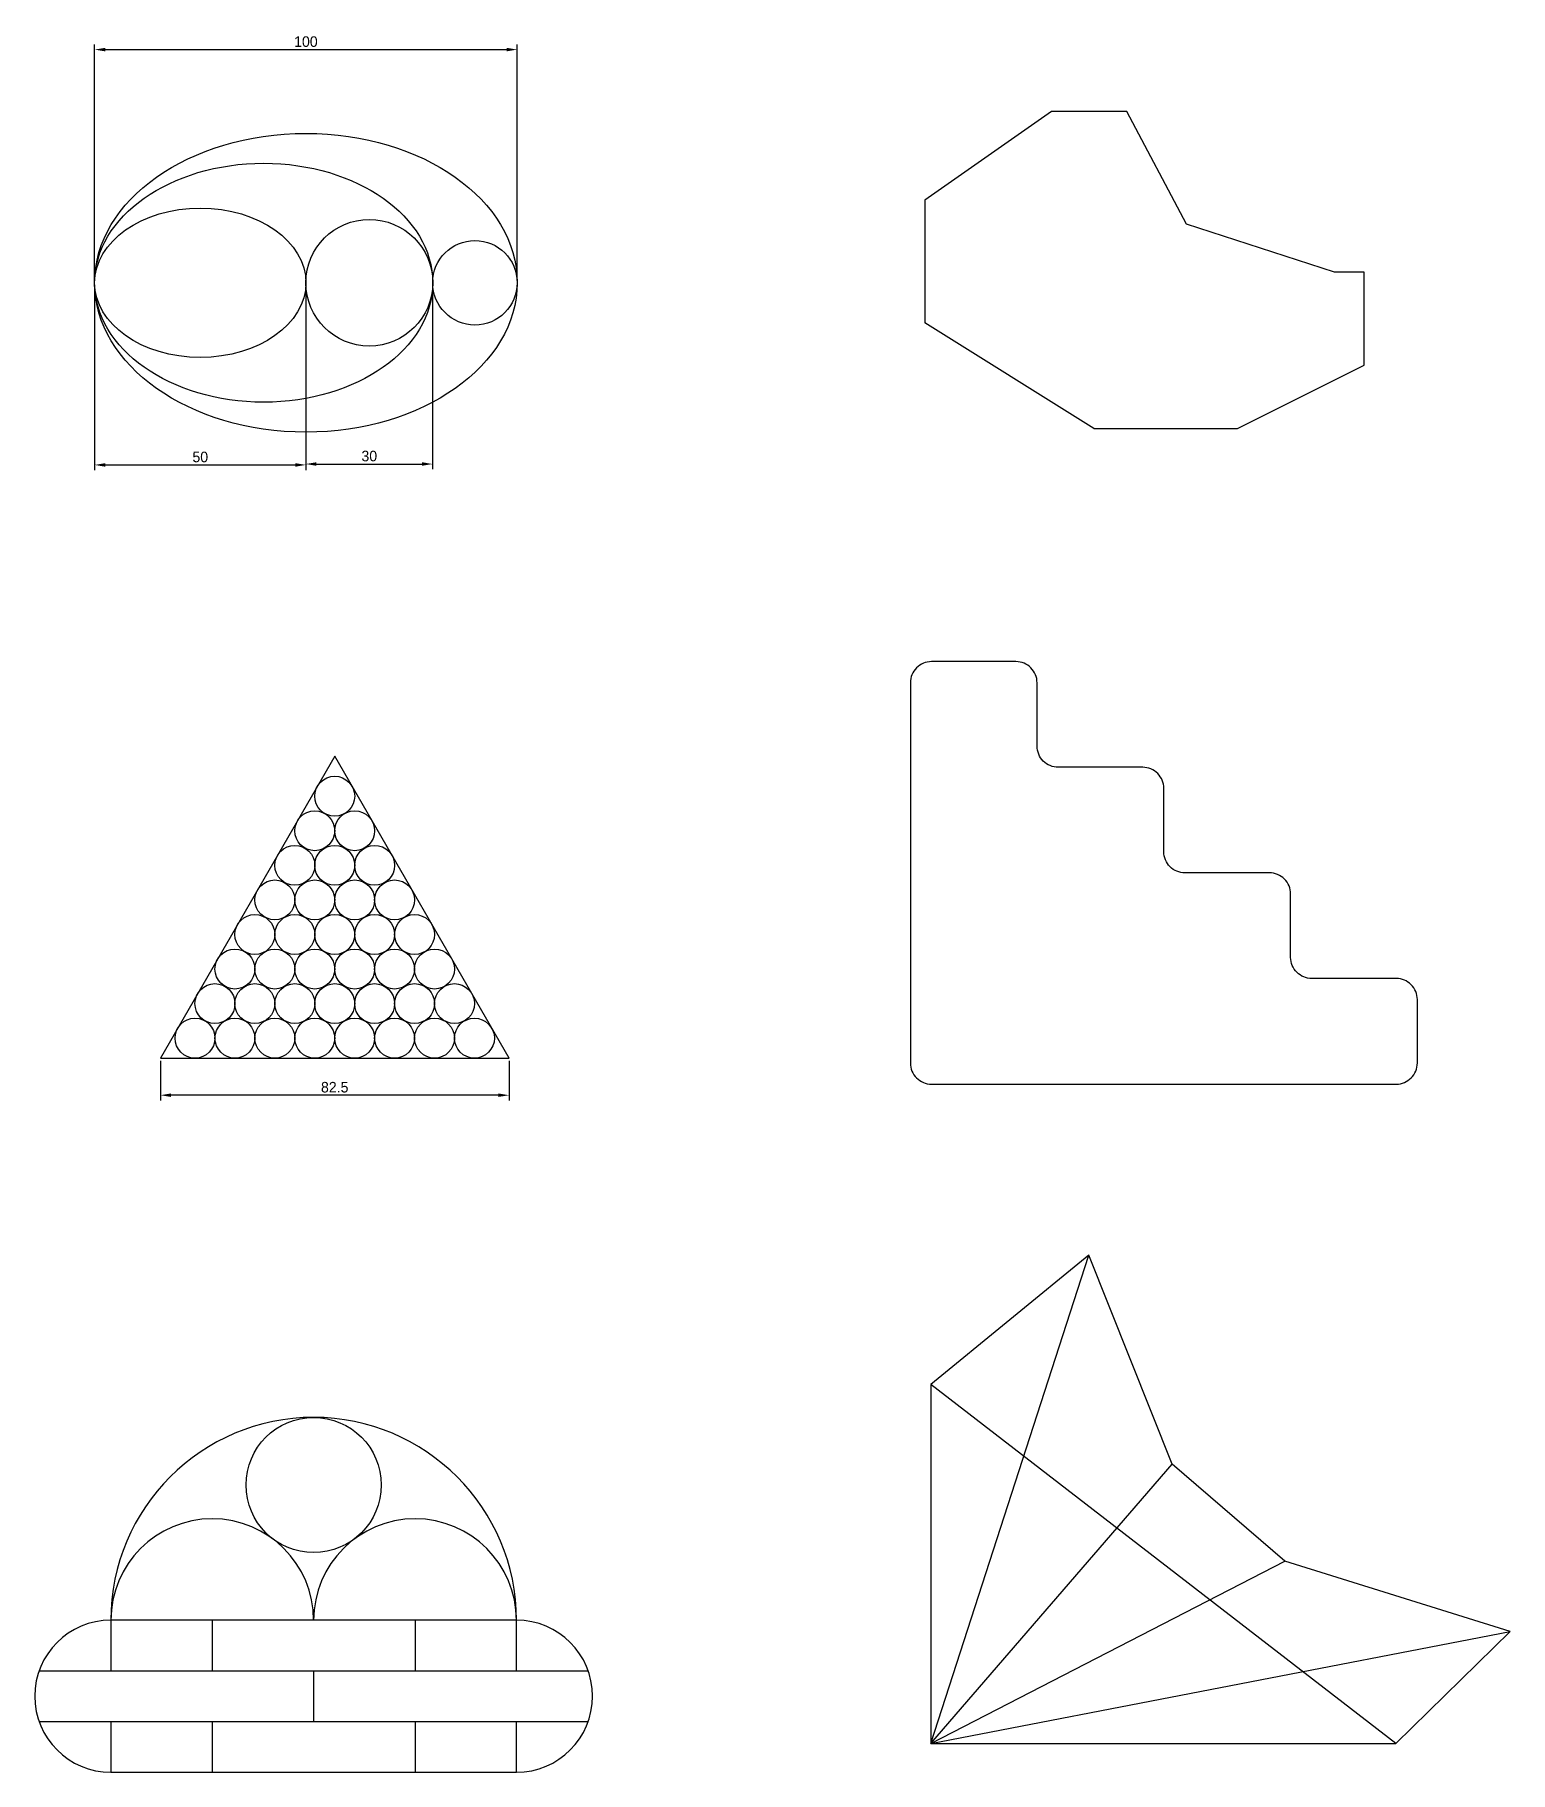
# Model space of a CAD drawing. Header units: millimetres. Extents: x 24 to 373, y 419 to 830.
import ezdxf

# ---------------------------------------------------------------- set-up
doc = ezdxf.new("R2010")
doc.units = ezdxf.units.MM
doc.header["$PDMODE"] = 3
doc.dimstyles.new('ISO-25', dxfattribs={"dimtxt": 2.5, "dimasz": 2.5, "dimexe": 1.25, "dimexo": 0.625, "dimtad": 1, "dimtoh": 1, "dimdsep": 46, "dimtxsty": 'Standard', "dimcen": 2.5, "dimadec": 0, "dimazin": 0, "dimtfac": 1, "dimtofl": 0, "dimtmove": 0, "dimatfit": 3, "dimfxl": 1, "dimarcsym": 0})

# ---------------------------------------------------------------- blocks, each defined once
blk = doc.blocks.new('*D1')
at = {"color": 0, "lineweight": -2, "transparency": 16777216}
for p, q in [((38.08, 771.79), (38.08, 827.6)), ((138.08, 771.79), (138.08, 827.6)), ((40.58, 826.35), (135.58, 826.35))]:
    blk.add_line(p, q, dxfattribs=at)
at = {"color": 0, "transparency": 16777216}
for points in [[(40.58, 826.77), (40.58, 825.94), (38.08, 826.35)], [(135.58, 826.77), (135.58, 825.94), (138.08, 826.35)]]:
    blk.add_solid(points, dxfattribs=at)
at = {"layer": 'Defpoints', "color": 0, "transparency": 16777216}
for p in [(138.08, 826.35), (38.08, 771.16), (138.08, 771.16)]:
    blk.add_point(p, dxfattribs=at)
at = {"color": 0, "transparency": 16777216, "insert": (88.08, 828.23), "char_height": 2.5, "attachment_point": 5}
blk.add_mtext('100', dxfattribs=at)
blk = doc.blocks.new('*D2')
at = {"color": 0, "lineweight": -2, "transparency": 16777216}
for p, q in [((38.08, 770.54), (38.08, 726.79)), ((88.08, 770.54), (88.08, 726.79)), ((40.58, 728.04), (85.58, 728.04))]:
    blk.add_line(p, q, dxfattribs=at)
at = {"color": 0, "transparency": 16777216}
for points in [[(40.58, 728.45), (40.58, 727.62), (38.08, 728.04)], [(85.58, 728.45), (85.58, 727.62), (88.08, 728.04)]]:
    blk.add_solid(points, dxfattribs=at)
at = {"layer": 'Defpoints', "color": 0, "transparency": 16777216}
for p in [(38.08, 771.16), (88.08, 771.16), (88.08, 728.04)]:
    blk.add_point(p, dxfattribs=at)
at = {"color": 0, "transparency": 16777216, "insert": (63.08, 729.91), "char_height": 2.5, "attachment_point": 5}
blk.add_mtext('50', dxfattribs=at)
blk = doc.blocks.new('*D3')
at = {"color": 0, "lineweight": -2, "transparency": 16777216}
for p, q in [((88.08, 770.54), (88.08, 727)), ((118.08, 770.54), (118.08, 727)), ((90.58, 728.25), (115.58, 728.25))]:
    blk.add_line(p, q, dxfattribs=at)
at = {"color": 0, "transparency": 16777216}
for points in [[(90.58, 728.67), (90.58, 727.84), (88.08, 728.25)], [(115.58, 728.67), (115.58, 727.84), (118.08, 728.25)]]:
    blk.add_solid(points, dxfattribs=at)
at = {"layer": 'Defpoints', "color": 0, "transparency": 16777216}
for p in [(88.08, 771.16), (118.08, 771.16), (118.08, 728.25)]:
    blk.add_point(p, dxfattribs=at)
at = {"color": 0, "transparency": 16777216, "insert": (103.08, 730.13), "char_height": 2.5, "attachment_point": 5}
blk.add_mtext('30', dxfattribs=at)
blk = doc.blocks.new('*D7')
at = {"color": 0, "lineweight": -2, "transparency": 16777216}
for p, q in [((53.65, 586.99), (53.65, 577.59)), ((136.15, 586.99), (136.15, 577.59)), ((133.65, 578.84), (56.15, 578.84))]:
    blk.add_line(p, q, dxfattribs=at)
at = {"color": 0, "transparency": 16777216}
for points in [[(56.15, 579.26), (56.15, 578.43), (53.65, 578.84)], [(133.65, 579.26), (133.65, 578.43), (136.15, 578.84)]]:
    blk.add_solid(points, dxfattribs=at)
at = {"layer": 'Defpoints', "color": 0, "transparency": 16777216}
for p in [(53.65, 587.62), (136.15, 587.62), (53.65, 578.84)]:
    blk.add_point(p, dxfattribs=at)
at = {"color": 0, "transparency": 16777216, "insert": (94.9, 580.72), "char_height": 2.5, "attachment_point": 5}
blk.add_mtext('82.5', dxfattribs=at)

msp = doc.modelspace()

# ---------------------------------------------------------------- linework, layer by layer
for p, q in [((264.517, 811.68), (234.517, 790.674)), ((282.359, 811.68), (264.517, 811.68)), ((296.517, 785.053), (282.359, 811.68)), ((234.517, 790.674), (234.517, 761.68)), ((296.517, 785.053), (296.517, 785.053)), ((331.517, 773.68), (296.517, 785.053)), ((338.517, 773.68), (331.517, 773.68)), ((338.517, 751.68), (338.517, 773.68)), ((274.517, 736.68), (234.517, 761.68)), ((308.517, 736.68), (338.517, 751.68)), ((274.517, 736.68), (308.517, 736.68)), ((236.005, 425.394), (273.396, 540.966)), ((273.396, 540.966), (236.005, 510.394)), ((293.07, 491.537), (273.396, 540.966)), ((236.005, 510.394), (236.005, 425.394)), ((346.005, 425.394), (236.005, 510.394)), ((236.005, 425.394), (293.07, 491.537)), ((319.785, 468.553), (293.07, 491.537)), ((236.005, 425.394), (319.785, 468.553)), ((373.098, 451.877), (319.785, 468.553)), ((41.912, 454.573), (41.912, 442.573)), ((137.912, 454.573), (41.912, 454.573)), ((65.912, 454.573), (65.912, 442.573)), ((113.912, 454.573), (113.912, 442.573)), ((137.912, 442.573), (137.912, 454.573)), ((236.005, 425.394), (373.098, 451.877)), ((346.005, 425.394), (373.098, 451.877)), ((24.941, 442.573), (154.883, 442.573)), ((89.912, 442.573), (89.912, 430.573)), ((24.941, 430.573), (154.883, 430.573)), ((41.912, 430.573), (41.912, 418.573)), ((65.912, 430.573), (65.912, 418.573)), ((113.912, 430.573), (113.912, 418.573)), ((137.912, 418.573), (137.912, 430.573)), ((236.005, 425.394), (346.005, 425.394)), ((41.912, 418.573), (137.912, 418.573))]:
    msp.add_line(p, q)
msp.add_lwpolyline([(236.125, 581.469), (346.125, 581.469, 0.4142136), (351.125, 586.469), (351.125, 601.469, 0.4142136), (346.125, 606.469), (326.125, 606.469, -0.4142136), (321.125, 611.469), (321.125, 626.469, 0.4142136), (316.125, 631.469), (296.125, 631.469, -0.4142136), (291.125, 636.469), (291.125, 651.469, 0.4142136), (286.125, 656.469), (266.125, 656.469, -0.4142136), (261.125, 661.469), (261.125, 676.469, 0.4142136), (256.125, 681.469), (236.125, 681.469, 0.4142136), (231.125, 676.469), (231.125, 586.469, 0.4142136)], format="xyb", close=True)
msp.add_lwpolyline([(53.65, 587.618), (136.15, 587.618), (94.9, 659.065)], close=True)
for centre, radius in [((103.081, 771.161), 15), ((128.081, 771.161), 10), ((94.9, 649.617), 4.724), ((90.176, 641.435), 4.724), ((99.624, 641.435), 4.724), ((85.452, 633.252), 4.724), ((94.9, 633.252), 4.724), ((104.348, 633.252), 4.724), ((80.728, 625.07), 4.724), ((90.176, 625.07), 4.724), ((99.624, 625.07), 4.724), ((109.072, 625.07), 4.724), ((76.004, 616.888), 4.724), ((85.452, 616.888), 4.724), ((94.9, 616.888), 4.724), ((104.348, 616.888), 4.724), ((113.796, 616.888), 4.724), ((71.28, 608.706), 4.724), ((80.728, 608.706), 4.724), ((90.176, 608.706), 4.724), ((99.624, 608.706), 4.724), ((109.072, 608.706), 4.724), ((118.52, 608.706), 4.724), ((66.556, 600.524), 4.724), ((76.004, 600.524), 4.724), ((85.452, 600.524), 4.724), ((94.9, 600.524), 4.724), ((104.348, 600.524), 4.724), ((113.796, 600.524), 4.724), ((123.244, 600.524), 4.724), ((61.832, 592.342), 4.724), ((71.28, 592.342), 4.724), ((80.728, 592.342), 4.724), ((90.176, 592.342), 4.724), ((99.624, 592.342), 4.724), ((109.072, 592.342), 4.724), ((118.52, 592.342), 4.724), ((127.968, 592.342), 4.724), ((89.912, 486.573), 16)]:
    msp.add_circle(centre, radius)
for centre, radius, start, end in [((89.912, 454.573), 48, 0, 180), ((65.912, 454.573), 24, 0, 180), ((113.912, 454.573), 24, 0, 180), ((41.912, 436.573), 18, 90, 270), ((137.912, 436.573), 18, 270, 90)]:
    msp.add_arc(centre, radius, start, end)
for centre, major_axis in [((88.081, 771.161), (-50, 0)), ((78.081, 771.161), (-40, 0)), ((63.081, 771.161), (-25, 0))]:
    msp.add_ellipse(centre, major_axis=major_axis, ratio=0.7071068)

# ---------------------------------------------------------------- dimensions: what is measured, and where the dimension line sits
for base, p1, p2, picture, middle in [((138.081, 826.354), (38.081, 771.161), (138.081, 771.161), '*D1', (88.081, 828.229)), ((88.081, 728.038), (38.081, 771.161), (88.081, 771.161), '*D2', (63.081, 729.913)), ((118.081, 728.255), (88.081, 771.161), (118.081, 771.161), '*D3', (103.081, 730.13)), ((53.65, 578.842), (136.15, 587.618), (53.65, 587.618), '*D7', (94.9, 580.717))]:
    dim = msp.add_linear_dim(base=base, p1=p1, p2=p2, dimstyle='ISO-25')
    dim.commit()
    dim.dimension.update_dxf_attribs({"geometry": picture, "text_midpoint": middle})

doc.saveas('drawing.dxf')
